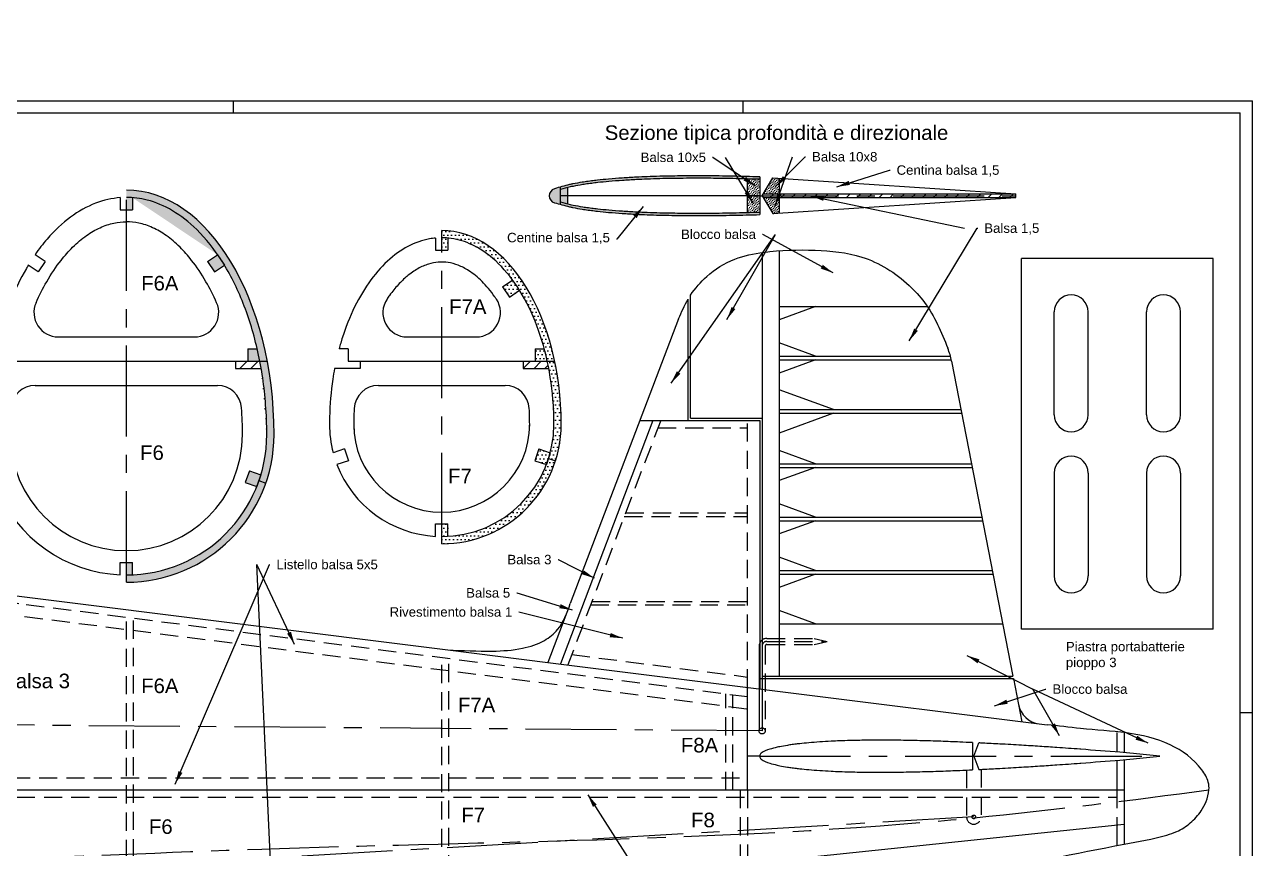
# Model space of a CAD drawing. Header units: millimetres. Extents: x 0 to 7380, y 0 to 3834.
# Drawn here: x 683 to 1189, y 538 to 877 of the extents above; entities that cross this region are included whole.
import ezdxf

# ---------------------------------------------------------------- set-up
doc = ezdxf.new("R2010")
doc.units = ezdxf.units.MM
doc.header["$LTSCALE"] = 30
doc.linetypes.add('CENTRO', pattern=[2, 1.25, -0.25, 0.25, -0.25])
doc.linetypes.add('NASCOSTA', pattern=[0.375, 0.25, -0.125])
doc.layers.get('0').update_dxf_attribs({"color": 2})
for name, color, linetype in [('1', 1, 'CENTRO'), ('2', 3, 'Continuous'), ('3', 4, 'Continuous'), ('n', 6, 'NASCOSTA'), ('quote', 140, 'Continuous')]:
    doc.layers.add(name, color=color, linetype=linetype)
doc.styles.get("Standard").update_dxf_attribs({"font": 'arial.ttf'})
doc.dimstyles.get("Standard").update_dxf_attribs({"dimscale": 30, "dimtxt": 0.13, "dimasz": 0.18, "dimexe": 0.18, "dimexo": 0.0625, "dimgap": 0.09, "dimtad": 0, "dimtih": 1, "dimtoh": 1, "dimdec": 0, "dimzin": 0, "dimdsep": 46, "dimtxsty": 'Standard', "dimcen": 0.09, "dimadec": 0, "dimazin": 0, "dimtfac": 1, "dimtdec": 0, "dimtofl": 0, "dimtmove": 0, "dimatfit": 3, "dimfxl": 1, "dimtolj": 1, "dimtzin": 0, "dimarcsym": 0})

# ---------------------------------------------------------------- blocks, each defined once
blk = doc.blocks.new('CONT')
at = {"layer": '2'}
for p, q in [((0, 8460), (11890, 8460)), ((7690, 8410), (7690, 8460)), ((9790, 8410), (9790, 8460)), ((11890, 0), (11890, 8460)), ((50, 8410), (11840, 8410)), ((11840, 50), (11840, 8410)), ((11840, 5940), (11890, 5940))]:
    blk.add_line(p, q, dxfattribs=at)

msp = doc.modelspace()

# ---------------------------------------------------------------- hatches: boundary and pattern name
at = {"layer": 'quote'}
h = msp.add_hatch(dxfattribs=at)
h.set_pattern_fill('DOTS', color=256, scale=0.5, angle=45)
h.paths.add_polyline_path([(906.76, 810.2, 0.004527), (903.76, 809.4), (903.76, 806.85), (906.76, 806.85)])
h.paths.add_polyline_path([(906.76, 806.85), (903.76, 806.85), (903.76, 804.29, 0.004527), (906.76, 803.49)])
h.paths.add_polyline_path([(903.76, 810.44, 0.003775), (901.26, 809.73, 0.749708), (901.26, 803.97, 0.003775), (903.76, 803.26)])
h.paths.add_polyline_path([(912.9, 811.41, -0.007107), (914.01, 811.59, -0.00365), (916.62, 811.94, -0.003852), (919.1, 812.24, -0.006032), (923.68, 812.7, -0.004959), (929.28, 813.13, -0.003498), (935.06, 813.48, -0.004563), (939.48, 813.68, -0.002425), (944.73, 813.84, -0.002569), (949.68, 813.95, -0.001929), (954.27, 814, -0.001575), (959.9, 814.03, -0.003675), (969.18, 813.98, -0.003062), (980.33, 813.76, -0.001117), (985.86, 813.61), (985.86, 814.61, 0.001111), (980.35, 814.76, 0.003062), (969.19, 814.98, 0.003675), (959.9, 815.03, 0.001575), (954.27, 815, 0.001929), (949.67, 814.95, 0.002569), (944.7, 814.84, 0.002425), (939.44, 814.68, 0.004563), (935, 814.48, 0.003498), (929.21, 814.13, 0.004959), (923.6, 813.69, 0.006032), (918.99, 813.23, 0.003852), (916.5, 812.93, 0.00365), (913.87, 812.58, 0.007107), (912.73, 812.4, 0.002045), (908.76, 811.7, 0.017089), (907.47, 811.42, 0.005552), (903.76, 810.44), (903.76, 809.4, -0.005954), (907.71, 810.45, -0.017089), (908.94, 810.71, -0.002045)])
h.paths.add_polyline_path([(916.62, 801.76, -0.00365), (914.01, 802.11, -0.007107), (912.9, 802.29, -0.002045), (908.94, 802.98, -0.017089), (907.71, 803.25, -0.005954), (903.76, 804.29), (903.76, 803.26, 0.005552), (907.47, 802.28, 0.017089), (908.76, 802, 0.002045), (912.73, 801.3, 0.007107), (913.87, 801.12, 0.00365), (916.5, 800.77, 0.003852), (918.99, 800.47, 0.006032), (923.6, 800, 0.004959), (929.21, 799.57, 0.003498), (935, 799.21, 0.004563), (939.44, 799.01, 0.002425), (944.7, 798.85, 0.002569), (949.67, 798.75, 0.001929), (954.27, 798.69, 0.001575), (959.9, 798.67, 0.003675), (969.19, 798.72, 0.003062), (980.35, 798.93, 0.001111), (985.86, 799.08), (985.86, 800.08, -0.001117), (980.33, 799.93, -0.003062), (969.18, 799.72, -0.003675), (959.9, 799.67, -0.001575), (954.27, 799.69, -0.001929), (949.68, 799.75, -0.002569), (944.73, 799.85, -0.002425), (939.48, 800.01, -0.004563), (935.06, 800.21, -0.003498), (929.28, 800.56, -0.004959), (923.68, 801, -0.006032), (919.1, 801.46, -0.003852)])
h = msp.add_hatch(dxfattribs=at)
h.set_pattern_fill('DOTS', color=256, scale=0.5, angle=45)
h.paths.add_polyline_path([(985.86, 813.61, 0.001009), (980.86, 813.75), (980.86, 806.85), (985.86, 806.85)])
h.paths.add_polyline_path([(985.86, 806.85), (980.86, 806.85), (980.86, 799.95, 0.001009), (985.86, 800.08)])
h.paths.add_polyline_path([(993.86, 806.1), (987.31, 806.1), (991.3, 799.47), (993.86, 799.64)])
h.paths.add_polyline_path([(993.86, 814.06), (991.3, 814.22), (987.31, 807.6), (993.86, 807.6)])
h = msp.add_hatch(dxfattribs=at)
h.set_pattern_fill('DOTS', color=256)
edge = h.paths.add_edge_path()
edge.add_ellipse((724.77, 708.51), major_axis=(0, 100.63), ratio=0.605099, start_angle=297.4425, end_angle=360)
edge.add_line((724.77, 809.15), (724.77, 806.15))
edge.add_spline(control_points=[(724.77, 806.15), (725.6, 806.15), (726.44, 806.12), (727.27, 806.05)], knot_values=[6.238492, 6.238492, 6.238492, 6.238492, 6.283186, 6.283186, 6.283186, 6.283186], degree=3, periodic=0)
edge.add_spline(control_points=[(727.27, 806.05), (729.3, 805.91), (731.32, 805.57), (736.88, 804.15), (740.39, 802.68), (747.24, 798.62), (750.58, 796.02), (757.55, 789.18), (761.12, 784.71), (764.63, 779.15), (764.91, 778.7), (765.18, 778.24)], knot_values=[5.499608, 5.499608, 5.499608, 5.499608, 5.608383, 5.608383, 5.79958, 5.79958, 5.990778, 5.990778, 6.218566, 6.218566, 6.238492, 6.238492, 6.238492, 6.238492], degree=3, periodic=0)
edge.add_line((762.39, 782.55), (762.39, 782.55))
edge.add_spline(control_points=[(727.27, 806.05), (729.3, 805.91), (731.32, 805.57), (736.88, 804.15), (740.39, 802.68), (747.24, 798.62), (750.58, 796.02), (757.55, 789.18), (761.12, 784.71), (764.63, 779.15), (764.91, 778.7), (765.18, 778.24)], knot_values=[5.499608, 5.499608, 5.499608, 5.499608, 5.608383, 5.608383, 5.79958, 5.79958, 5.990778, 5.990778, 6.218566, 6.218566, 6.238492, 6.238492, 6.238492, 6.238492], degree=3, periodic=0)
edge.add_line((763.67, 780.64), (765.25, 778.29))
edge.add_line((765.25, 778.29), (765.18, 778.24))
edge.add_spline(control_points=[(765.18, 778.24), (768.08, 773.48), (770.68, 768.2), (775.25, 756.65), (777.2, 750.37), (778.72, 743.81)], knot_values=[5.077985, 5.077985, 5.077985, 5.077985, 5.285847, 5.285847, 5.499608, 5.499608, 5.499608, 5.499608], degree=3, periodic=0)
edge.add_spline(control_points=[(778.72, 743.81), (778.82, 743.38), (778.91, 742.95), (779.29, 741.25), (779.56, 739.97), (779.81, 738.68)], knot_values=[5.022804, 5.022804, 5.022804, 5.022804, 5.036831, 5.036831, 5.077985, 5.077985, 5.077985, 5.077985], degree=3, periodic=0)
edge.add_line((779.81, 738.68), (782.86, 738.68))
edge = h.paths.add_edge_path(flags=17)
edge.add_spline(control_points=[(727.27, 806.05), (726.44, 806.12), (725.6, 806.15), (724.77, 806.15)], knot_values=[6.238492, 6.238492, 6.238492, 6.238492, 6.283186, 6.283186, 6.283186, 6.283186], degree=3, periodic=0)
edge.add_line((724.77, 806.15), (724.77, 800.97))
edge.add_line((724.77, 800.97), (727.27, 800.97))
edge.add_line((727.27, 800.97), (727.27, 806.05))
edge = h.paths.add_edge_path(flags=17)
edge.add_spline(control_points=[(762.39, 782.55), (763.06, 781.59), (763.71, 780.61), (764.63, 779.15), (764.91, 778.7), (765.18, 778.24)], knot_values=[5.499608, 5.499608, 5.499608, 5.499608, 5.544603, 5.544603, 5.56453, 5.56453, 5.56453, 5.56453], degree=3, periodic=0)
edge.add_line((763.69, 780.62), (763.67, 780.64))
edge.add_line((763.67, 780.64), (762.39, 782.55))
edge.add_line((762.39, 782.55), (758.24, 779.75))
edge.add_line((758.24, 779.75), (761.11, 775.5))
edge.add_line((761.11, 775.5), (765.18, 778.24))
edge = h.paths.add_edge_path(flags=17)
edge.add_spline(control_points=[(779.81, 738.68), (779.56, 739.97), (779.29, 741.25), (778.91, 742.95), (778.82, 743.38), (778.72, 743.81)], knot_values=[5.022804, 5.022804, 5.022804, 5.022804, 5.063958, 5.063958, 5.077985, 5.077985, 5.077985, 5.077985], degree=3, periodic=0)
edge.add_line((778.72, 743.81), (774.81, 743.81))
edge.add_line((774.81, 743.81), (774.81, 738.68))
edge.add_line((774.81, 738.68), (779.81, 738.68))
edge = h.paths.add_edge_path()
edge.add_ellipse((724.77, 708.51), major_axis=(0, 100.63), ratio=0.605099, start_angle=270, end_angle=297.4425)
edge.add_line((782.86, 738.68), (779.81, 738.68))
edge.add_spline(control_points=[(779.81, 738.68), (780.94, 732.84), (781.75, 726.81), (782.51, 716.67), (782.66, 712.59), (782.66, 708.51)], knot_values=[4.712389, 4.712389, 4.712389, 4.712389, 4.899022, 4.899022, 5.022804, 5.022804, 5.022804, 5.022804], degree=3, periodic=0)
edge.add_arc((724.77, 708.51), 57.89, -19.2078, 0, ccw=False)
edge.add_line((779.44, 689.47), (782.27, 688.47))
edge.add_arc((724.77, 708.51), 60.89, 340.7847, 360)
h.paths.add_polyline_path([(782.27, 688.47), (779.44, 689.47, -0.319103), (724.77, 650.62), (724.77, 647.62, 0.319067)])
h.paths.add_polyline_path([(780.23, 691.91), (775.51, 693.57), (773.81, 688.72), (778.53, 687.07)])
h.paths.add_polyline_path([(727.27, 655.8), (724.77, 655.8), (724.77, 650.62, 0.010798), (727.27, 650.67)], flags=17)
h = msp.add_hatch(dxfattribs=at)
h.set_pattern_fill('ANSI31', color=256)
h.paths.add_polyline_path([(1091.49, 807.6), (987.31, 807.6), (986.86, 806.85), (1091.49, 806.85)])
h.paths.add_polyline_path([(1091.49, 806.85), (986.86, 806.85), (987.31, 806.1), (1091.49, 806.1)])
h = msp.add_hatch(dxfattribs=at)
h.set_pattern_fill('DOTS', color=256)
edge = h.paths.add_edge_path()
edge.add_ellipse((854.77, 712.71), major_axis=(0, 79.83), ratio=0.617249, start_angle=299.1377, end_angle=360)
edge.add_line((854.77, 792.54), (854.77, 789.54))
edge.add_spline(control_points=[(854.77, 789.54), (855.6, 789.54), (856.44, 789.5), (857.27, 789.42)], knot_values=[6.226892, 6.226892, 6.226892, 6.226892, 6.283185, 6.283185, 6.283185, 6.283185], degree=3, periodic=0)
edge.add_spline(control_points=[(857.27, 789.42), (857.72, 789.38), (858.17, 789.33), (861.56, 788.85), (864.5, 787.96), (870.27, 785.21), (873.1, 783.35), (878.7, 778.56), (881.45, 775.57), (884, 772.12)], knot_values=[5.585853, 5.585853, 5.585853, 5.585853, 5.616192, 5.616192, 5.81565, 5.81565, 6.015108, 6.015108, 6.226892, 6.226892, 6.226892, 6.226892], degree=3, periodic=0)
edge.add_spline(control_points=[(884, 772.12), (884.32, 771.68), (884.64, 771.24), (885.61, 769.85), (886.25, 768.88), (886.88, 767.87)], knot_values=[5.503216, 5.503216, 5.503216, 5.503216, 5.529984, 5.529984, 5.585853, 5.585853, 5.585853, 5.585853], degree=3, periodic=0)
edge.add_spline(control_points=[(886.88, 767.87), (888.92, 764.59), (890.79, 760.99), (894.24, 752.97), (895.79, 748.5), (897.05, 743.81)], knot_values=[5.123281, 5.123281, 5.123281, 5.123281, 5.305963, 5.305963, 5.503216, 5.503216, 5.503216, 5.503216], degree=3, periodic=0)
edge.add_spline(control_points=[(897.05, 743.81), (897.31, 742.83), (897.56, 741.84), (897.97, 740.13), (898.14, 739.41), (898.29, 738.68)], knot_values=[5.052276, 5.052276, 5.052276, 5.052276, 5.093574, 5.093574, 5.123281, 5.123281, 5.123281, 5.123281], degree=3, periodic=0)
edge.add_line((898.29, 738.68), (901.36, 738.68))
edge = h.paths.add_edge_path(flags=17)
edge.add_spline(control_points=[(857.27, 789.42), (856.44, 789.5), (855.6, 789.54), (854.77, 789.54)], knot_values=[6.226892, 6.226892, 6.226892, 6.226892, 6.283185, 6.283185, 6.283185, 6.283185], degree=3, periodic=0)
edge.add_line((854.77, 789.54), (854.77, 784.36))
edge.add_line((854.77, 784.36), (857.27, 784.36))
edge.add_line((857.27, 784.36), (857.27, 789.42))
edge = h.paths.add_edge_path(flags=17)
edge.add_spline(control_points=[(886.88, 767.87), (886.25, 768.88), (885.61, 769.85), (884.64, 771.24), (884.32, 771.68), (884, 772.12)], knot_values=[5.503216, 5.503216, 5.503216, 5.503216, 5.559085, 5.559085, 5.585853, 5.585853, 5.585853, 5.585853], degree=3, periodic=0)
edge.add_line((884, 772.12), (879.9, 769.36))
edge.add_line((879.9, 769.36), (882.77, 765.1))
edge.add_line((882.77, 765.1), (886.88, 767.87))
edge = h.paths.add_edge_path(flags=17)
edge.add_spline(control_points=[(898.29, 738.68), (898.14, 739.41), (897.97, 740.13), (897.56, 741.84), (897.31, 742.83), (897.05, 743.81)], knot_values=[5.052276, 5.052276, 5.052276, 5.052276, 5.081983, 5.081983, 5.123281, 5.123281, 5.123281, 5.123281], degree=3, periodic=0)
edge.add_line((897.05, 743.81), (893.31, 743.81))
edge.add_line((893.31, 743.81), (893.31, 738.68))
edge.add_line((893.31, 738.68), (898.29, 738.68))
edge = h.paths.add_edge_path()
edge.add_ellipse((854.77, 712.71), major_axis=(0, 79.83), ratio=0.617249, start_angle=270, end_angle=299.1377)
edge.add_line((901.36, 738.68), (898.29, 738.68))
edge.add_spline(control_points=[(898.29, 738.68), (899.41, 733.58), (900.19, 728.27), (900.91, 719.52), (901.04, 716.11), (901.04, 712.71)], knot_values=[4.712389, 4.712389, 4.712389, 4.712389, 4.921233, 4.921233, 5.052276, 5.052276, 5.052276, 5.052276], degree=3, periodic=0)
edge.add_arc((854.77, 712.71), 46.27, 342.1458, 360, ccw=False)
edge.add_line((898.82, 698.52), (901.67, 697.59))
edge.add_arc((854.77, 712.71), 49.27, 342.1358, 360)
h.paths.add_polyline_path([(899.53, 700.98), (894.78, 702.53), (893.19, 697.65), (897.95, 696.1)])
h.paths.add_polyline_path([(901.67, 697.59), (898.82, 698.52, -0.325623), (854.77, 666.43), (854.77, 663.43, 0.325575)])
h = msp.add_hatch(dxfattribs=at)
h.set_pattern_fill('ANSI31', color=256)
edge = h.paths.add_edge_path()
edge.add_line((779.81, 738.68), (769.81, 738.68))
edge.add_line((769.81, 738.68), (769.81, 735.68))
edge.add_line((769.81, 735.68), (780.35, 735.68))
edge.add_spline(control_points=[(782.66, 708.51), (782.66, 712.59), (782.51, 716.67), (781.75, 726.81), (780.94, 732.84), (779.81, 738.68)], knot_values=[4.712389, 4.712389, 4.712389, 4.712389, 4.83617, 4.83617, 5.022804, 5.022804, 5.022804, 5.022804], degree=3, periodic=0)
h = msp.add_hatch(dxfattribs=at)
h.set_pattern_fill('ANSI31', color=256)
edge = h.paths.add_edge_path()
edge.add_spline(control_points=[(898.91, 735.68), (898.71, 736.69), (898.51, 737.69), (898.29, 738.68)], knot_values=[5.011654, 5.011654, 5.011654, 5.011654, 5.052276, 5.052276, 5.052276, 5.052276], degree=3, periodic=0)
edge.add_line((898.29, 738.68), (888.31, 738.68))
edge.add_line((888.31, 738.68), (888.31, 735.68))
edge.add_line((888.31, 735.68), (898.91, 735.68))
h = msp.add_hatch(dxfattribs=at)
h.set_pattern_fill('DOTS', color=256)
h.paths.add_polyline_path([(857.27, 671.61), (854.77, 671.61), (854.77, 666.43, 0.013512), (857.27, 666.5)])

# ---------------------------------------------------------------- linework, layer by layer
at = {"layer": '1'}
for p, q in [((724.77, 647.62), (724.77, 809.15)), ((980.86, 806.85), (1091.49, 806.85)), ((854.77, 663.43), (854.77, 792.54)), ((986.86, 621.24), (986.86, 608.94)), ((986.86, 608.94), (986.86, 586.33)), ((986.86, 586.33), (505.5, 590.11)), ((985.86, 575.93), (1150.86, 575.93)), ((1074.13, 550.93), (557.93, 520.67))]:
    msp.add_line(p, q, dxfattribs=at)
msp.add_open_spline([(594.77, 531.99), (619.96, 532.48), (684.36, 533.72), (792.31, 538.62), (927.06, 541.15), (1055.11, 547.07), (1138.86, 557.87), (1171.07, 562.02)], degree=3, knots=[0, 0, 0, 0, 75.57534, 193.232242, 324.129117, 479.960605, 577.385911, 577.385911, 577.385911, 577.385911], dxfattribs=at)
at = {"layer": '2'}
for p, q in [((985.86, 814.61), (985.86, 799.08)), ((986.86, 806.85), (991.3, 814.22)), ((991.3, 814.22), (1091.49, 807.6)), ((986.86, 806.85), (991.3, 799.47)), ((991.3, 799.47), (1091.49, 806.1)), ((1091.49, 806.1), (1091.49, 807.6)), ((952.45, 756.12), (907.8, 638.8)), ((1064.99, 738.68), (1090.26, 608.94)), ((683.86, 641.46), (857.26, 619.77)), ((1090.46, 607.94), (1092.53, 597.27)), ((1101.11, 589.26), (1104.35, 588.86))]:
    msp.add_line(p, q, dxfattribs=at)
for points in [[(985.86, 814.61, 0.001111), (980.35, 814.76, 0.003062), (969.19, 814.98, 0.003675), (959.9, 815.03, 0.001575), (954.27, 815, 0.001929), (949.67, 814.95, 0.002569), (944.7, 814.84, 0.002425), (939.44, 814.68, 0.004563), (935, 814.48, 0.003498), (929.21, 814.13, 0.004959), (923.6, 813.69, 0.006032), (918.99, 813.23, 0.003852), (916.5, 812.93, 0.00365), (913.87, 812.58, 0.007107), (912.73, 812.4, 0.002045), (908.76, 811.7, 0.017089), (907.47, 811.42, 0.009327), (901.26, 809.73, 0.013813)], [(901.26, 803.97, 0.009327), (907.47, 802.28, 0.017089), (908.76, 802, 0.002045), (912.73, 801.3, 0.007107), (913.87, 801.12, 0.00365), (916.5, 800.77, 0.003852), (918.99, 800.47, 0.006032), (923.6, 800, 0.004959), (929.21, 799.57, 0.003498), (935, 799.21, 0.004563), (939.44, 799.01, 0.002425), (944.7, 798.85, 0.002569), (949.67, 798.75, 0.001929), (954.27, 798.69, 0.001575), (959.9, 798.67, 0.003675), (969.19, 798.72, 0.003062), (980.35, 798.93, 0.001111), (985.86, 799.08, 0.000273)], [(1073.63, 581.52, 0.000718), (1068.36, 581.76, 0.002458), (1060.6, 582.06, 0.002185), (1051.86, 582.32, 0.003062), (1042.86, 582.49, 0.003675), (1035.36, 582.53, 0.001575), (1030.82, 582.51, 0.001929), (1027.11, 582.46, 0.002569), (1023.1, 582.38, 0.002425), (1018.86, 582.25, 0.004563), (1015.28, 582.09, 0.003498), (1010.61, 581.8, 0.004959), (1006.08, 581.45, 0.006032), (1002.36, 581.08, 0.003852), (1000.35, 580.84, 0.00365), (998.23, 580.55, 0.007107), (997.31, 580.41, 0.002045), (994.11, 579.84, 0.017089), (993.07, 579.62, 0.005726), (989.98, 578.8, 0.084771), (986.51, 577.17, 0.245448), (985.86, 575.93, 0.245448), (986.51, 574.69, 0.084771), (989.98, 573.06, 0.005726), (993.07, 572.25, 0.017089), (994.11, 572.02, 0.002045), (997.31, 571.46, 0.007107), (998.23, 571.31, 0.00365), (1000.35, 571.02, 0.003852), (1002.36, 570.78, 0.006032), (1006.08, 570.41, 0.004959), (1010.61, 570.06, 0.003498), (1015.28, 569.77, 0.004563), (1018.86, 569.61, 0.002425), (1023.1, 569.48, 0.002569), (1027.11, 569.4, 0.001929), (1030.82, 569.35, 0.001575), (1035.36, 569.33, 0.003675), (1042.86, 569.37, 0.003062), (1051.86, 569.55, 0.002185), (1060.6, 569.8, 0.002458), (1068.36, 570.11, 0.000718), (1073.63, 570.34, 0.001715)], [(1150.86, 575.95, 0.002235), (1139.9, 577.05, 0.004427), (1134.36, 577.53, 0.00004), (1118.29, 578.79, 0.001491), (1117.86, 578.82, 0.000747), (1108.39, 579.49, 0.001007), (1101.36, 579.96, 0.001233), (1093.86, 580.43, 0.001027), (1084.86, 580.95, 0.001715), (1077.79, 581.32, 0.000225), (1076.14, 581.4, 0.002458)], [(1076.14, 570.46, 0.000225), (1077.79, 570.54, 0.001715), (1084.86, 570.91, 0.001027), (1093.86, 571.44, 0.001233), (1101.36, 571.9, 0.001007), (1108.39, 572.38, 0.000747), (1117.86, 573.04, 0.001491), (1118.29, 573.08, 0.00004), (1134.36, 574.33, 0.004427), (1139.9, 574.81, 0.002235), (1150.86, 575.91)]]:
    msp.add_lwpolyline(points, format="xyb", dxfattribs=at)
for centre, radius, start, end in [((902.1, 806.85), 3, 106.2816, 253.7184), ((1035.54, 732.94), 30, 11.023, 21.6632), ((854.77, 712.71), 49.27, 270, 0), ((724.77, 708.51), 60.89, 270, 0), ((1102.35, 599.19), 10, 191.023, 262.8698)]:
    msp.add_arc(centre, radius, start, end, dxfattribs=at)
for centre, major_axis, ratio in [((724.77, 708.51), (0, 100.63), 0.605099), ((854.77, 712.71), (0, 79.83), 0.617249)]:
    msp.add_ellipse(centre, major_axis=major_axis, ratio=ratio, start_param=4.712389, end_param=6.283185, dxfattribs=at)
for points, knots in [([(957.37, 765.87), (959.22, 768.71), (964.5, 774.74), (974.85, 781.32), (990.44, 784.34), (1008.04, 784.81), (1029.45, 782.85), (1044.65, 773.39), (1056.72, 760.16), (1060.77, 750.69), (1063.42, 744.01)], [10.927822, 10.927822, 10.927822, 10.927822, 21.095945, 34.65951, 46.85578, 68.174074, 87.581283, 110.364351, 119.75719, 141.011726, 141.011726, 141.011726, 141.011726]), ([(479.46, 613.62), (485.95, 618.53), (498.64, 628.16), (518.75, 638.79), (547.58, 649.94), (579.32, 650.46), (608.63, 649.95), (641.79, 647.05), (666.07, 643.82), (683.86, 641.46)], [0, 0, 0, 0, 24.073496, 47.126195, 72.441968, 114.640028, 140.930381, 160.575174, 214.414401, 214.414401, 214.414401, 214.414401]), ([(857.26, 619.77), (863.4, 619.45), (873.68, 618.92), (887.23, 619.77), (896.59, 622.76), (904.25, 628.89), (906.42, 634.96), (907.8, 638.8)], [0, 0, 0, 0, 18.468576, 30.874866, 40.530953, 47.481882, 59.424638, 59.424638, 59.424638, 59.424638]), ([(1171.07, 562.02), (1171.15, 563.11), (1170.93, 566.07), (1166.3, 573.68), (1149.65, 585.94), (1126.07, 586.04), (1108.94, 588.51), (1104.35, 588.86)], [22.113602, 22.113602, 22.113602, 22.113602, 25.394028, 31.154825, 47.82234, 85.192001, 98.830594, 98.830594, 98.830594, 98.830594]), ([(1136.07, 539.72), (1142.02, 540.71), (1149.38, 541.93), (1158.57, 545), (1163.59, 548.26), (1167.59, 552.66), (1170.22, 557.36), (1170.78, 560.41), (1171.07, 562.02)], [0, 0, 0, 0, 18.040762, 22.341077, 28.962766, 35.721974, 40.028348, 44.930861, 44.930861, 44.930861, 44.930861]), ([(629.64, 466.59), (631.91, 466.74), (679.07, 469.87), (764.87, 478.44), (911.58, 497.71), (1033.12, 519.42), (1116.01, 535.74), (1136.07, 539.72)], [377.181906, 377.181906, 377.181906, 377.181906, 384.010044, 518.988767, 635.738099, 827.8654, 889.211836, 889.211836, 889.211836, 889.211836])]:
    msp.add_open_spline(points, degree=3, knots=knots, dxfattribs=at)
msp.add_open_spline([(952.45, 756.12), (953.66, 758.88), (954.87, 761.65), (956.37, 764.24)], degree=3, dxfattribs=at)
at = {"layer": '3'}
for p, q in [((903.76, 803.26), (903.76, 810.44)), ((906.76, 803.49), (906.76, 810.2)), ((980.86, 799.95), (980.86, 813.75)), ((993.86, 814.02), (993.86, 807.6)), ((722.27, 806.05), (722.27, 800.97)), ((727.27, 806.05), (727.27, 800.97)), ((980.86, 806.85), (903.76, 806.85)), ((985.86, 806.85), (980.86, 806.85)), ((987.31, 807.6), (1091.49, 807.6)), ((987.31, 806.1), (1091.49, 806.1)), ((993.86, 806.1), (993.86, 799.65)), ((722.27, 800.97), (727.27, 800.97)), ((852.27, 789.42), (852.27, 784.36)), ((857.27, 789.42), (857.27, 784.36)), ((691.3, 779.75), (687.15, 782.55)), ((691.3, 779.75), (688.43, 775.5)), ((758.24, 779.75), (762.39, 782.55)), ((758.24, 779.75), (761.11, 775.5)), ((762.39, 782.55), (765.25, 778.29)), ((852.27, 784.36), (857.27, 784.36)), ((986.86, 783.43), (986.86, 608.94)), ((993.86, 784.17), (993.86, 608.94)), ((1172.8, 780.95), (1093.8, 780.95)), ((1093.8, 628.21), (1093.8, 780.95)), ((1172.8, 628.21), (1172.8, 780.95)), ((688.43, 775.5), (684.35, 778.24)), ((761.11, 775.5), (765.25, 778.29)), ((879.9, 769.36), (884.04, 772.15)), ((879.9, 769.36), (882.77, 765.1)), ((882.77, 765.1), (886.91, 767.9)), ((957.37, 715.23), (957.37, 765.87)), ((956.37, 714.23), (956.37, 764.24)), ((993.86, 761.23), (1054.96, 761.23)), ((1008.86, 761.23), (993.86, 755.77)), ((1107.3, 716.58), (1107.3, 758.95)), ((1121.3, 716.58), (1121.3, 758.95)), ((1145.3, 716.58), (1145.3, 758.95)), ((1159.3, 716.58), (1159.3, 758.95)), ((696.68, 748.68), (752.86, 748.68)), ((840.53, 748.68), (869, 748.68)), ((1008.86, 740.73), (993.86, 746.19)), ((774.81, 743.81), (778.72, 743.81)), ((774.81, 743.81), (774.81, 738.68)), ((816.23, 743.81), (812.49, 743.81)), ((816.23, 743.81), (816.23, 738.68)), ((893.31, 743.81), (897.05, 743.81)), ((893.31, 743.81), (893.31, 738.68)), ((993.86, 740.73), (1064.51, 740.73)), ((993.86, 739.23), (1064.88, 739.23)), ((1008.86, 739.23), (993.86, 733.77)), ((674.73, 738.68), (782.86, 738.68)), ((769.81, 738.68), (769.81, 735.68)), ((769.81, 735.68), (780.23, 735.68)), ((774.81, 738.68), (779.81, 738.68)), ((779.81, 738.68), (782.86, 738.68)), ((821.23, 735.68), (810.63, 735.68)), ((816.23, 738.68), (901.36, 738.68)), ((821.23, 738.68), (821.23, 735.68)), ((888.31, 738.68), (888.31, 735.68)), ((888.31, 735.68), (898.91, 735.68)), ((687.24, 728.68), (762.3, 728.68)), ((828.66, 728.68), (880.88, 728.68)), ((1016.36, 718.73), (993.86, 726.92)), ((941.86, 714.23), (903.7, 613.96)), ((936.51, 714.23), (985.86, 714.23)), ((957.37, 715.23), (986.86, 715.23)), ((985.86, 714.23), (985.86, 603.68)), ((993.86, 718.73), (1068.87, 718.73)), ((993.86, 717.23), (1069.16, 717.23)), ((1016.36, 717.23), (993.86, 709.04)), ((814.76, 702.53), (810, 700.98)), ((814.76, 702.53), (816.35, 697.65)), ((894.78, 702.53), (893.19, 697.65)), ((894.78, 702.53), (899.53, 700.98)), ((899.53, 700.98), (897.95, 696.1)), ((898.74, 698.54), (901.67, 697.59)), ((1008.86, 696.44), (993.86, 701.9)), ((775.51, 693.57), (773.81, 688.72)), ((775.51, 693.57), (780.23, 691.91)), ((816.35, 697.65), (811.58, 696.1)), ((893.19, 697.65), (897.95, 696.1)), ((993.86, 696.44), (1073.22, 696.44)), ((993.86, 694.94), (1073.51, 694.94)), ((1008.86, 694.94), (993.86, 689.48)), ((773.81, 688.72), (778.53, 687.07)), ((780.23, 691.91), (778.53, 687.07)), ((779.38, 689.49), (782.27, 688.47)), ((1107.3, 692.58), (1107.3, 650.21)), ((1121.3, 692.58), (1121.3, 650.21)), ((1145.3, 692.58), (1145.3, 650.21)), ((1159.3, 692.58), (1159.3, 650.21)), ((1008.86, 674.44), (993.86, 679.9)), ((993.86, 674.44), (1077.5, 674.44)), ((852.27, 671.61), (857.27, 671.61)), ((852.27, 666.48), (852.27, 671.61)), ((857.27, 666.48), (857.27, 671.61)), ((993.86, 672.94), (1077.79, 672.94)), ((1008.86, 672.94), (993.86, 667.48)), ((722.27, 655.8), (727.27, 655.8)), ((722.27, 650.67), (722.27, 655.8)), ((727.27, 650.67), (727.27, 655.8)), ((1008.86, 652.44), (993.86, 657.9)), ((993.86, 652.44), (1081.79, 652.44)), ((993.86, 650.94), (1082.08, 650.94)), ((1008.86, 650.94), (993.86, 645.48)), ((906, 634.08), (898.59, 614.6)), ((1008.86, 630.44), (993.86, 635.9)), ((993.86, 630.44), (1086.07, 630.44)), ((1172.8, 628.21), (1093.8, 628.21)), ((857.26, 619.77), (898.59, 614.6)), ((985.61, 621.24), (985.61, 586.33)), ((898.59, 614.6), (1101.11, 589.26)), ((985.86, 607.94), (1090.46, 607.94)), ((986.86, 608.94), (1090.26, 608.94)), ((980.86, 562.02), (980.86, 604.31)), ((1092.53, 597.27), (1093.92, 590.16)), ((1133.07, 585.71), (1133.07, 577.63)), ((1136.07, 585.71), (1136.07, 577.39)), ((1073.63, 581.52), (1073.63, 570.34)), ((1073.63, 581.52), (1073.63, 570.34)), ((1074.13, 575.93), (1076.14, 581.4)), ((985.86, 575.93), (980.86, 575.93)), ((1074.13, 575.93), (1076.14, 570.46)), ((1133.07, 574.23), (1133.07, 562.02)), ((1136.07, 574.47), (1136.07, 539.72)), ((195.83, 562.02), (1136.07, 562.02)), ((980.86, 531.74), (1136.07, 547.87)), ((1133.07, 547.28), (1133.07, 539.12))]:
    msp.add_line(p, q, dxfattribs=at)
for points in [[(985.86, 813.61, 0.001117), (980.33, 813.76, 0.003062), (969.18, 813.98, 0.003675), (959.9, 814.03, 0.001575), (954.27, 814, 0.001929), (949.68, 813.95, 0.002569), (944.73, 813.84, 0.002425), (939.48, 813.68, 0.004563), (935.06, 813.48, 0.003498), (929.28, 813.13, 0.004959), (923.68, 812.7, 0.006032), (919.1, 812.24, 0.003852), (916.62, 811.94, 0.00365), (914.01, 811.59, 0.007107), (912.9, 811.41, 0.002045), (908.94, 810.71, 0.017089), (907.71, 810.45, 0.005954), (903.76, 809.4, 0.084771)], [(903.76, 804.29, 0.005954), (907.71, 803.25, 0.017089), (908.94, 802.98, 0.002045), (912.9, 802.29, 0.007107), (914.01, 802.11, 0.00365), (916.62, 801.76, 0.003852), (919.1, 801.46, 0.006032), (923.68, 801, 0.004959), (929.28, 800.56, 0.003498), (935.06, 800.21, 0.004563), (939.48, 800.01, 0.002425), (944.73, 799.85, 0.002569), (949.68, 799.75, 0.001929), (954.27, 799.69, 0.001575), (959.9, 799.67, 0.003675), (969.18, 799.72, 0.003062), (980.33, 799.93, 0.001117), (985.86, 800.08, 0.002458)]]:
    msp.add_lwpolyline(points, format="xyb", dxfattribs=at)
for centre, radius, start, end in [((1114.3, 758.95), 7, 0, 180), ((1152.3, 758.95), 7, 0, 180), ((696.68, 758.68), 10, 156.0724, 270), ((752.86, 758.68), 10, 270, 23.9276), ((840.53, 758.68), 10, 146.0964, 270), ((869, 758.68), 10, 270, 33.9048), ((687.24, 718.68), 10, 90, 175.9123), ((762.3, 718.68), 10, 4.0887, 90), ((828.66, 718.68), 10, 90, 176.765), ((880.88, 718.68), 10, 3.2295, 90), ((1114.3, 716.58), 7, 180, 0), ((1152.3, 716.58), 7, 180, 0), ((854.77, 712.71), 46.27, 180, 194.6745), ((854.77, 712.71), 36.27, 180, 0), ((854.77, 712.71), 36.27, 180, 183.4013), ((854.77, 712.71), 46.27, 270, 0), ((854.77, 712.71), 36.27, 356.5987, 0), ((724.77, 708.51), 47.89, 180, 0), ((724.77, 708.51), 57.89, 270, 0), ((1114.3, 692.58), 7, 0, 180), ((1152.3, 692.58), 7, 0, 180), ((854.77, 712.71), 46.27, 201.0333, 266.9035), ((724.77, 708.51), 57.89, 201.7485, 267.5254), ((1114.3, 650.21), 7, 180, 0), ((1152.3, 650.21), 7, 180, 0)]:
    msp.add_arc(centre, radius, start, end, dxfattribs=at)
for points, knots in [([(722.27, 806.05), (718.84, 805.8), (715.41, 805.02), (708.52, 802.37), (705.06, 800.45), (698.37, 795.51), (695.14, 792.49), (690.38, 786.98), (688.73, 784.84), (687.15, 782.55)], [6.3278809, 6.3278809, 6.3278809, 6.3278809, 6.5121127, 6.5121127, 6.7033103, 6.7033103, 6.8945079, 6.8945079, 7.0018408, 7.0018408, 7.0018408, 7.0018408]), ([(782.66, 708.51), (782.66, 712.59), (782.51, 716.67), (781.64, 728.16), (780.57, 735.49), (777.45, 749.55), (775.4, 756.27), (770.47, 768.74), (767.57, 774.49), (761.12, 784.71), (757.55, 789.18), (750.58, 796.02), (747.24, 798.62), (740.39, 802.68), (736.88, 804.15), (730.49, 805.78), (727.63, 806.15), (724.77, 806.15)], [4.712389, 4.712389, 4.712389, 4.712389, 4.83617, 4.83617, 5.063958, 5.063958, 5.291746, 5.291746, 5.519534, 5.519534, 5.747322, 5.747322, 5.93852, 5.93852, 6.129718, 6.129718, 6.283186, 6.283186, 6.283186, 6.283186]), ([(687.54, 762.74), (688.91, 765.81), (690.38, 768.71), (693.8, 774.65), (695.78, 777.6), (699.41, 782.21), (701.01, 784.01), (704.51, 787.47), (706.41, 789.06), (710.19, 791.74), (712.07, 792.82), (715.86, 794.56), (717.76, 795.19), (721.36, 795.97), (723.06, 796.15), (724.77, 796.15)], [5.3449334, 5.3449334, 5.3449334, 5.3449334, 5.4731959, 5.4731959, 5.6271275, 5.6271275, 5.7438122, 5.7438122, 5.8783423, 5.8783423, 6.0128724, 6.0128724, 6.1534075, 6.1534075, 6.2831862, 6.2831862, 6.2831862, 6.2831862]), ([(762, 762.74), (760.63, 765.81), (759.16, 768.71), (755.74, 774.65), (753.76, 777.6), (750.13, 782.21), (748.52, 784.01), (745.03, 787.47), (743.13, 789.06), (739.35, 791.74), (737.47, 792.82), (733.68, 794.56), (731.78, 795.19), (728.18, 795.97), (726.47, 796.15), (724.77, 796.15)], [5.3449334, 5.3449334, 5.3449334, 5.3449334, 5.4731959, 5.4731959, 5.6271275, 5.6271275, 5.7438122, 5.7438122, 5.8783423, 5.8783423, 6.0128724, 6.0128724, 6.1534075, 6.1534075, 6.2831862, 6.2831862, 6.2831862, 6.2831862]), ([(852.27, 789.42), (851.43, 789.35), (850.6, 789.23), (846.77, 788.53), (843.79, 787.48), (837.95, 784.39), (835.1, 782.35), (829.66, 777.32), (827.07, 774.32), (822.28, 767.5), (820.09, 763.68), (816.21, 755.35), (814.53, 750.84), (812.91, 745.34), (812.7, 744.58), (812.49, 743.81)], [6.339478, 6.339478, 6.339478, 6.339478, 6.396011, 6.396011, 6.598953, 6.598953, 6.801895, 6.801895, 7.004837, 7.004837, 7.20778, 7.20778, 7.410722, 7.410722, 7.44309, 7.44309, 7.44309, 7.44309]), ([(901.04, 712.71), (901.04, 716.11), (900.91, 719.52), (900.13, 729.04), (899.18, 735.08), (896.42, 746.61), (894.62, 752.09), (890.29, 762.17), (887.76, 766.77), (882.15, 774.81), (879.06, 778.25), (873.1, 783.35), (870.27, 785.21), (864.5, 787.96), (861.56, 788.85), (857.33, 789.45), (856.05, 789.54), (854.77, 789.54)], [4.712389, 4.712389, 4.712389, 4.712389, 4.843432, 4.843432, 5.081983, 5.081983, 5.320534, 5.320534, 5.559085, 5.559085, 5.797636, 5.797636, 5.997095, 5.997095, 6.196553, 6.196553, 6.283185, 6.283185, 6.283185, 6.283185]), ([(877.3, 764.26), (877.1, 764.57), (876.89, 764.87), (874.98, 767.6), (873.19, 769.72), (869.59, 773.3), (867.78, 774.76), (864.5, 776.89), (863.03, 777.64), (860.18, 778.75), (858.79, 779.12), (856.07, 779.54), (854.73, 779.59), (852.03, 779.37), (850.67, 779.11), (847.86, 778.22), (846.42, 777.6), (843.47, 775.94), (841.96, 774.89), (839.23, 772.6), (838.02, 771.44), (835.63, 768.82), (834.44, 767.37), (832.94, 765.29), (832.59, 764.78), (832.23, 764.26)], [5.540467, 5.540467, 5.540467, 5.540467, 5.561638, 5.561638, 5.732215, 5.732215, 5.902792, 5.902792, 6.045952, 6.045952, 6.189112, 6.189112, 6.332273, 6.332273, 6.475433, 6.475433, 6.618593, 6.618593, 6.761753, 6.761753, 6.876029, 6.876029, 6.990305, 6.990305, 7.025892, 7.025892, 7.025892, 7.025892]), ([(684.35, 778.24), (684.09, 777.81), (683.83, 777.37), (680.96, 772.46), (678.59, 767.56), (674.46, 757.08), (672.7, 751.49), (671.12, 745.06), (670.97, 744.44), (670.82, 743.81)], [7.0667625, 7.0667625, 7.0667625, 7.0667625, 7.0857055, 7.0857055, 7.276903, 7.276903, 7.4681006, 7.4681006, 7.4883851, 7.4883851, 7.4883851, 7.4883851]), ([(810.63, 735.68), (810.35, 734.22), (810.1, 732.75), (809.1, 726.14), (808.65, 720.89), (808.51, 714.65), (808.5, 713.68), (808.5, 712.71)], [7.5547169, 7.5547169, 7.5547169, 7.5547169, 7.6136639, 7.6136639, 7.8166061, 7.8166061, 7.8539816, 7.8539816, 7.8539816, 7.8539816]), ([(818.68, 719.25), (818.66, 718.91), (818.64, 718.58), (818.54, 716.41), (818.5, 714.56), (818.5, 712.71)], [7.76277034, 7.76277034, 7.76277034, 7.76277034, 7.77667734, 7.77667734, 7.85398163, 7.85398163, 7.85398163, 7.85398163])]:
    msp.add_open_spline(points, degree=3, knots=knots, dxfattribs=at)
for points in [[(772.66, 708.51), (772.66, 712.15), (772.53, 715.79), (772.27, 719.39)], [(891.04, 712.71), (891.04, 714.89), (890.98, 717.07), (890.86, 719.24)]]:
    msp.add_open_spline(points, degree=3, dxfattribs=at)
at = {"layer": 'n'}
for p, q in [((945.07, 714.23), (906.76, 613.57)), ((980.86, 604.31), (980.86, 714.23)), ((943.93, 711.23), (980.86, 711.23)), ((930.04, 674.73), (980.86, 674.73)), ((930.61, 676.23), (980.86, 676.23)), ((683.48, 638.48), (980.86, 600.48)), ((916.15, 638.23), (980.86, 638.23)), ((916.72, 639.73), (980.86, 639.73)), ((682.85, 633.52), (980.86, 595.44)), ((724.77, 477.72), (724.77, 633.21)), ((727.77, 478.03), (727.77, 632.82)), ((988.86, 624.49), (1008.26, 624.49)), ((988.86, 623.24), (1013.73, 623.24)), ((1008.26, 624.49), (1013.73, 623.24)), ((1008.26, 621.99), (1013.73, 623.24)), ((908.37, 617.81), (980.86, 608.55)), ((988.11, 621.24), (988.11, 586.33)), ((988.86, 621.99), (1008.26, 621.99)), ((854.77, 493.55), (854.77, 616.6)), ((857.77, 493.97), (857.77, 616.21)), ((971.86, 562.02), (971.86, 601.63)), ((974.86, 562.02), (974.86, 601.25)), ((452.56, 567.02), (980.86, 567.02)), ((1071.13, 570.23), (1071.13, 550.93)), ((1077.13, 570.51), (1077.13, 550.93)), ((977.86, 562.02), (977.86, 512.95)), ((980.86, 562.02), (980.86, 510.43)), ((1133.07, 562.02), (1133.07, 547.56)), ((195.83, 559.02), (1133.07, 559.02))]:
    msp.add_line(p, q, dxfattribs=at)
for centre, radius in [((986.86, 586.33), 1.25), ((1074.13, 550.93), 0.75)]:
    msp.add_circle(centre, radius, dxfattribs=at)
for centre, radius, start, end in [((988.86, 621.24), 3.25, 90, 180), ((988.86, 621.24), 2, 90, 180), ((988.86, 621.24), 0.75, 90, 180), ((1074.13, 550.93), 3, 180, 0)]:
    msp.add_arc(centre, radius, start, end, dxfattribs=at)
msp.add_open_spline([(594.77, 648.73), (608.41, 647.29), (622.06, 645.85), (635.71, 644.41), (635.71, 644.41), (635.71, 644.41), (635.71, 644.41), (638.22, 644.14), (640.72, 643.87), (650.09, 642.82), (656.94, 641.99), (670.35, 640.27), (676.9, 639.39), (683.45, 638.49)], degree=3, knots=[124.953324, 124.953324, 124.953324, 124.953324, 166.207434, 166.207434, 166.207434, 166.208343, 166.208343, 166.208343, 173.793884, 173.793884, 194.543026, 194.543026, 214.414401, 214.414401, 214.414401, 214.414401], dxfattribs=at)

# ---------------------------------------------------------------- block references
at = {"xscale": 0.1, "yscale": 0.1, "zscale": 0.1}
msp.add_blockref('CONT', (0, 0), dxfattribs=at)

# ---------------------------------------------------------------- texts
at = {"layer": '3'}
for s, p in [('Sezione tipica profondità e direzionale', (921.99, 829.82)), ('F6A', (730.88, 767.81)), ('F7A', (857.84, 758.15)), ('F6', (730.45, 698)), ('F7', (857.41, 688.33)), ('Rivestimento balsa 3', (623.75, 603.94)), ('F6A', (730.88, 601.93)), ('F7A', (861.47, 594.07)), ('F8A', (953.36, 577.48)), ('F7', (862.85, 548.75)), ('F8', (957.59, 546.66)), ('F6', (734.08, 543.92))]:
    msp.add_text(s, height=6, dxfattribs=at).set_placement(p)
at = {"layer": 'quote', "char_height": 3.9}
for s, insert, attachment_point in [('\\A1;Balsa 10x5', (963.73, 820.68), 9), ('\\A1;Balsa 10x8', (1007.44, 824.85), 1), ('\\A1;Centina balsa 1,5', (1042.29, 819.37), 1), ('\\A1;Balsa 1,5', (1078.44, 795.44), 1), ('\\A1;Centine balsa 1,5', (924.12, 786.93), 9), ('\\A1;Blocco balsa', (984.34, 788.97), 9), ('\\A1;Balsa 3', (900.02, 654.94), 9), ('\\A1;Listello balsa 5x5', (786.67, 656.86), 1), ('\\A1;Balsa 5', (883.02, 641.22), 9), ('\\A1;Rivestimento balsa 1', (883.86, 633.36), 9), ('\\A1;Piastra portabatterie\\Ppioppo 3', (1112.08, 623.03), 1), ('\\A1;Blocco balsa', (1106.57, 605.53), 1)]:
    msp.add_mtext(s, dxfattribs=dict(at, insert=insert, attachment_point=attachment_point))

# ---------------------------------------------------------------- leaders
at = {"layer": 'quote'}
for points in [[(992.18, 802.51), (999.34, 822.9)], [(983.18, 803.75), (971.83, 822.63)], [(972.38, 755.9), (992.44, 790.92)], [(1006.98, 806.72), (1070.34, 793.49)], [(949.32, 729.63), (992.44, 790.92)], [(794.14, 621.93), (778.57, 654.91)], [(784.71, 521.13), (778.57, 654.91)], [(1109.47, 584.32), (1098.47, 603.58)], [(1146.05, 581.26), (1098.47, 603.58)], [(1071.25, 617.47), (1098.47, 603.58)]]:
    msp.add_leader(points, dimstyle='Standard', override={"dimgap": 0.09, "dimtad": 0}, dxfattribs=at)
at = {"layer": 'quote', "annotation_type": 0, "has_hookline": 1}
for points, hookline_direction, text_width in [([(992.28, 810.44), (1004.56, 822.9), (1004.74, 822.9)], 0, 27.5), ([(984.19, 810.83), (966.61, 822.63), (966.43, 822.63)], 1, 27.58), ([(1017.66, 810.5), (1039.41, 817.42), (1039.59, 817.42)], 0, 44.05), ([(1016.18, 775.02), (987.22, 790.92), (987.04, 790.92)], 1, 33), ([(1047.51, 747.02), (1075.56, 793.49), (1075.74, 793.49)], 0, 23.04), ([(937.85, 802.4), (927, 788.88), (926.82, 788.88)], 1, 44.05), ([(917.79, 649.22), (902.9, 656.89), (902.72, 656.89)], 1, 18.43), ([(908.69, 636.15), (885.9, 643.17), (885.72, 643.17)], 1, 18.5), ([(744.95, 564.46), (783.79, 654.91), (783.97, 654.91)], 0, 44.5), ([(929.47, 624.51), (886.56, 635.31)], 1, 52.87), ([(1082.7, 596.68), (1103.69, 603.58), (1103.87, 603.58)], 0, 33), ([(914.96, 560.06), (961.93, 486.92), (962.11, 486.92)], 0, 47.81)]:
    msp.add_leader(points, dimstyle='Standard', override={"dimgap": 0.09, "dimtad": 0}, dxfattribs=dict(at, hookline_direction=hookline_direction, text_width=text_width))

doc.saveas('drawing.dxf')
